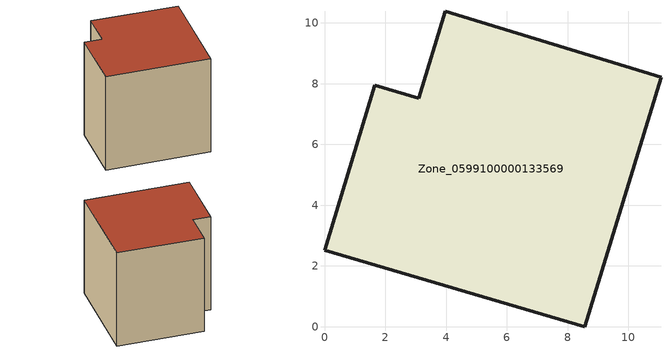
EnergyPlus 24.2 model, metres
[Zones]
Zone_0599100000133569
 floor ground (C_G): 8.57,0 0,2.52 1.66,7.95 3.1,7.51 3.97,10.38 11.08,8.21 z0
 wall outside (C_F): 8.57,0 11.08,8.21 3.97,10.38 3.1,7.51 1.66,7.95 0,2.52 8.57,0 z0:8.82
 roof outside (C_R): 0,2.52 8.57,0 11.08,8.21 3.97,10.38 3.1,7.51 1.66,7.95 z8.82
[BUILDING]
Pand.0599100000133569: North Axis=0; Terrain=City; Loads Convergence Tolerance Value=0.04; Temperature Convergence Tolerance Value=0.4; Solar Distribution=FullExterior; Maximum Number of Warmup Days=25; Minimum Number of Warmup Days=1
[Site:Location]
Rotterdam.The.Hague.AP_ZH_NLD Design_Conditions: Latitude=51.96; Longitude=4.45; Time Zone=1; Elevation=-4.5
[SITE:GROUNDTEMPERATURE:BUILDINGSURFACE]
18, 18, 18, 18, 18, 18, 18, 18, 18, 18, 18, 18
[MATERIAL] Thermal Absorptance=0.9; Solar Absorptance=0.7; Visible Absorptance=0.7
Name | Roughness | Thickness | Conductivity | Density | Specific Heat
G.TC.1975-1991 | MediumSmooth | 0.15 | 0.288461 | 540 | 1210
F.TC.1975-1991 | Rough | 0.3 | 0.230769 | 1920 | 840
R.TC.1975-1991 | MediumRough | 0.2 | 0.153846 | 1500 | 1000
[CONSTRUCTION]
C_G: G.TC.1975-1991
C_F: F.TC.1975-1991
C_R: R.TC.1975-1991
[ZONE]
Zone_0599100000133569: Type=1; Multiplier=1; Ceiling Height=Autocalculate; Volume=Autocalculate; Floor Area=autocalculate; Part of Total Floor Area=Yes
[ZONEINFILTRATION:DESIGNFLOWRATE]
Infil_Zone_0599100000133569: Zone or ZoneList or Space or SpaceList=Zone_0599100000133569; Schedule=AlwaysOn; Design Flow Rate Calculation Method=Flow/Area; Flow Rate per Floor Area=0.003; Constant Term Coefficient=1; Temperature Term Coefficient=0; Velocity Term Coefficient=0; Velocity Squared Term Coefficient=0
[HVACTEMPLATE:ZONE:IDEALLOADSAIRSYSTEM]
Zone_0599100000133569: Maximum Heating Supply Air Temperature=50; Minimum Cooling Supply Air Temperature=13; Maximum Heating Supply Air Humidity Ratio=0.0156; Minimum Cooling Supply Air Humidity Ratio=0.0077; Heating Limit=NoLimit; Cooling Limit=NoLimit; Dehumidification Control Type=ConstantSensibleHeatRatio; Cooling Sensible Heat Ratio=0.7; Dehumidification Setpoint=60; Humidification Control Type=None; Humidification Setpoint=30; Outdoor Air Method=None; Outdoor Air Flow Rate per Person=0.00944; Outdoor Air Flow Rate per Zone Floor Area=0; Outdoor Air Flow Rate per Zone=0; Demand Controlled Ventilation Type=None; Outdoor Air Economizer Type=NoEconomizer; Heat Recovery Type=None; Sensible Heat Recovery Effectiveness=0.7; Latent Heat Recovery Effectiveness=0.65
[ZONECONTROL:THERMOSTAT]
ThermostatControl_Zone_0599100000133569: Zone or ZoneList=Zone_0599100000133569; Control Type Schedule=DualSetpointControlType; Control 1=Thermostat_Zone_0599100000133569; Temperature Difference Between Cutout And Setpoint=0
[THERMOSTATSETPOINT:DUALSETPOINT]
Thermostat_Zone_0599100000133569: Heating Setpoint Temperature Schedule=HeatingSetpoint_Zone_0599100000133569; Cooling Setpoint Temperature Schedule=CoolingSetpoint_Zone_0599100000133569
[SCHEDULE:COMPACT]
HeatingSetpoint_Zone_0599100000133569: Through: 12/31, For: AllDays, Until: 24:00, 21
CoolingSetpoint_Zone_0599100000133569: Through: 12/31, For: AllDays, Until: 24:00, 24
DualSetpointControlType: Through: 12/31, For: AllDays, Until: 24:00, 4
AlwaysOn: Through: 12/31, For: AllDays, Until: 24:00, 1
